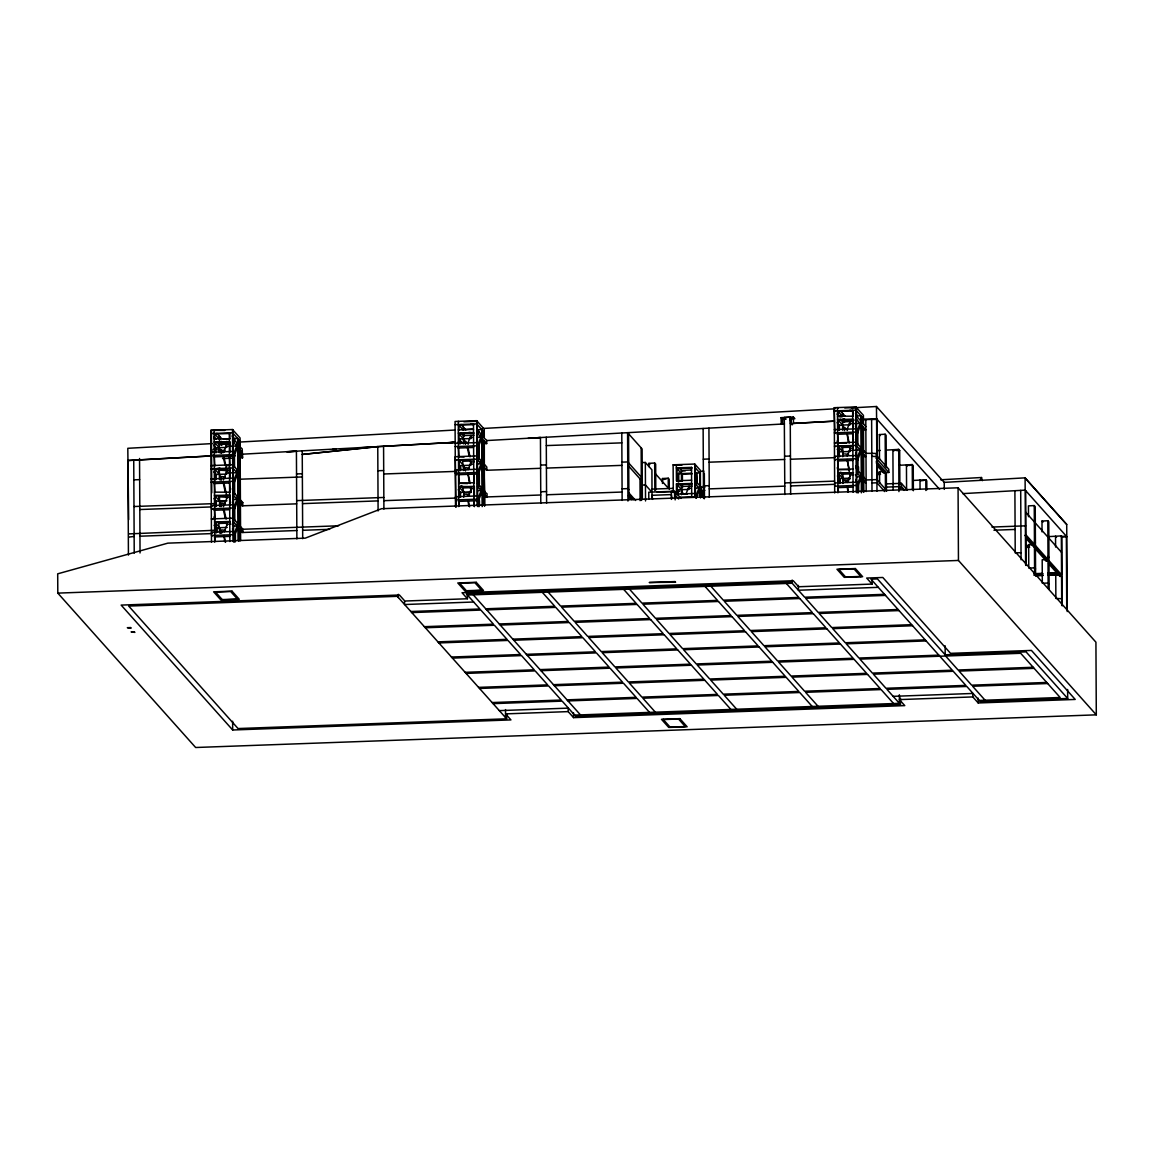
<?xml version="1.0" encoding="UTF-8"?>
<svg xmlns="http://www.w3.org/2000/svg" width="1154" height="1154" viewBox="0 0 1154 1154"><rect width="100%" height="100%" fill="white"/><g stroke="black" fill="none" stroke-linecap="round" stroke-linejoin="round"><path stroke-width="1.5" d="M484.377 505.712L484.305 440.915L481.074 441.03M223.717 451.95L226.819 444.175M223.313 480.021L226.963 470.846L223.991 457.157M213.908 456.883L234.002 456.162L233.988 452.945L237.637 443.771L233.108 438.708M233.122 441.924L237.652 446.987L234.002 456.162L232.646 454.662L211.023 455.441L211.557 456.046M211.701 482.718L211.168 482.127L232.791 481.333L234.132 482.848L234.118 479.631L237.782 470.457L236.858 470.486M223.443 506.707L227.107 497.533L223.761 482.127M234.132 482.848L237.796 473.674L236.887 473.703M224.222 531.778L227.237 524.219L226.343 523.209L218.755 523.483L219.693 532.73M211.846 509.404L211.297 508.799L232.935 508.02L234.276 509.52L237.926 500.36L237.017 500.389M211.975 536.091L211.442 535.485L233.079 534.706L234.421 536.206L238.07 527.032L237.161 527.075M467.904 443.093L470.991 435.318L471.02 438.534L460.201 438.924L460.23 443.944M468.034 469.779L471.135 461.989L470.241 460.994L462.653 461.268L463.591 470.515M455.195 446.584L476.833 445.805L478.174 447.305L478.16 444.088L481.809 434.928L477.294 429.851L477.237 421.282L463.894 421.773M478.174 447.305L481.824 438.131L477.309 433.067M458.225 474.712L478.319 473.991L478.29 470.774L481.954 461.6L480.338 461.658M468.264 496.234L471.279 488.676L470.385 487.666L462.797 487.954L460.98 485.906M685.995 493.955L689.082 486.18L689.111 489.397L678.292 489.786L678.321 494.821M673.272 492.513L673.128 464.817L694.751 464.038L694.924 496.667L696.266 498.167L696.251 494.965L699.901 485.791M696.266 498.167L699.915 489.007M847.079 429.346L850.166 421.571M847.209 456.018L850.31 448.242L849.416 447.247L841.829 447.521L842.737 451.733L837.674 446.064M863.466 423.951L863.423 415.382L855.879 406.929L834.241 407.708L834.919 433.442L834.371 432.837L856.008 432.058L857.35 433.558L857.335 430.341L860.985 421.167L856.47 416.104L856.412 407.535L844.757 407.953M857.35 433.558L860.999 424.383L856.484 419.32M835.049 460.114L834.515 459.523L856.153 458.729L857.494 460.244L857.48 457.027L861.129 447.853L860.22 447.882M847.44 482.487L850.455 474.929L849.56 473.919L841.973 474.193L840.155 472.159M857.494 460.244L861.144 451.07L860.235 451.099M834.659 486.195L856.282 485.416L857.624 486.916L861.288 477.756L860.379 477.785M980.222 480.021L981.535 477.511L940.625 479.79M666.623 478.679L663.406 479.617L662.439 478.535L668.238 478.203L669.205 479.285L669.262 489.253M909.035 465.524L912.266 464.572L913.232 465.668L913.362 490.738M922.58 480.699L925.811 479.747L926.777 480.843L926.835 489.786M214.37 478.795L214.918 479.386L214.86 469.26L219.909 468.019M459.234 497.215L459.177 487.089L462.552 486.252M838.266 456.782L838.208 446.656L841.583 445.833M838.41 483.468L838.352 473.342L841.728 472.505M378.094 510.948L377.762 446.627L302.247 454.445L377.762 446.627L455.513 442.285L450.233 442.732M332.698 449.281L336.16 448.978M361.289 447.738L370.088 447.103M287.548 451.805L296.419 451.171L296.881 538.904M939.587 489.325L876.593 418.772L862.456 419.566L877.083 419.407L877.401 480.122M529.773 438.289L540.447 437.539L540.793 503.375M527.984 438.39L540.447 437.539M441.232 443.223L455.527 442.314M784.835 494.518L784.302 417.488L790.101 417.171L791.053 418.238L791.24 424.658M211.485 455.917L127.935 460.46L128.426 555.074M212.394 443.583L127.805 448.3L128.671 519.661M221.38 443.078L230.382 442.573M239.383 442.069L455.34 430.009M464.341 429.504L473.342 429.014M482.343 428.509L835.078 408.804M851.277 407.91L876.463 406.496L944.217 482.372L944.289 489.383M213.447 449.368L216.952 449.18M781.244 424.095L781.085 417.676L793.346 416.998L794.846 418.671L789.596 418.974M781.085 417.676L782.585 419.364L786.09 419.162M790.649 494.316L790.274 423.59L834.443 421.181M843.372 420.691L854.09 420.099M127.935 460.576L211.86 455.888M241.749 454.229L454.431 442.343M458.023 442.141L461.614 441.939M486.671 440.554L784.46 423.922M834.169 421.138L793.505 423.417L793.346 416.998M844.771 420.546L853.614 420.056M879.492 459.537L879.362 434.553L885.161 434.221L886.128 435.318L886.301 467.558M648.894 466.634L648.88 463.36L654.693 463.028L655.66 464.11L655.789 489.859M876.723 450.637L880.314 450.435M885.709 450.132L898.721 449.396L899.687 450.493L899.86 484.521L898.894 483.439M896.773 450.651L899.687 450.493M899.254 465.307L912.266 464.572L912.396 489.657M912.814 480.482L925.811 479.747L925.869 490.493M944.217 482.372L1025.098 477.857L1066.714 524.479L1067.234 611.562M962.739 493.623L1025.228 490.133L1066.844 536.74L1061.449 537.043M1035.585 576.062L1035.225 506.649L1034.258 505.567L1028.445 505.885L1028.502 516.703M1042.048 531.879L1041.99 521.06L1047.803 520.742L1048.77 521.824L1049.13 589.463M1048.351 536.639L1061.348 535.918L1062.315 536.999M211.485 542.236L210.893 430.312L232.517 429.533L240.075 437.986L240.609 539.87M455.513 506.693L455.065 421.47L476.703 420.676L484.247 429.129L484.291 437.698M210.893 430.312L224.77 430.442M455.08 424.672L476.717 423.893L484.262 432.346M473.515 429.36L458.34 429.908L458.874 430.514L458.859 425.162L474.034 424.629L470.659 424.037M478.578 433.255L478.549 429.692L481.781 429.577L482.184 506.592M842.535 413.276L842.564 416.493L839.333 416.608L837.068 414.07M473.529 432.577L458.354 433.125L463.432 438.808M852.763 428.956L853.296 429.562L853.239 419.436L838.078 419.984L838.121 430.11L837.588 429.504M219.231 444.449L229.848 444.059M236.729 443.814L237.637 443.771M461.138 433.053L463.418 435.592L474.034 435.202M480.901 434.957L481.809 434.928M853.21 421.455L842.593 421.845L842.636 430.081M237.262 444.405L242.225 448.92L242.542 457.821L239.21 457.936M481.434 435.563L486.671 440.366L486.685 443.583L483.454 443.699M225.939 446.382L236.758 445.992M470.111 437.525L473.154 437.409M477.698 437.251L480.929 437.135M849.286 423.778L860.105 423.388M236.743 447.031L237.652 446.987M480.915 438.174L481.824 438.131M837.112 422.638L839.376 425.177L850.195 424.773M237.277 447.622L239.599 449.166L239.715 472.635M481.463 438.765L483.771 440.309L484.117 505.409M217.962 449.959L221.727 450.435M236.368 449.281L239.599 449.166M218.51 450.55L225.102 450.32M455.181 443.367L476.818 442.588L478.16 444.088M220.342 452.613L223.674 452.498M238.647 451.95L241.965 451.834L242.542 457.821M238.907 452.253L242.239 452.137L240.133 449.772M862.629 429.952L865.861 429.822L863.481 427.168L863.827 492.268M286.596 451.719L296.419 451.358M227.021 456.147L235.329 455.844M238.662 455.729L241.994 455.614M458.095 448.041L473.544 447.478M837.27 434.279L852.719 433.731M546.304 445.588L621.833 442.862M222.578 458.542L234.219 458.124M214.86 469.26L230.035 468.712L230.079 478.838M474.207 459.855L459.032 460.417L459.09 470.543L458.556 469.938M838.208 446.656L853.383 446.108L852.849 445.516M229.992 470.745L218.481 470.125L219.39 474.337L214.327 468.668M471.135 461.989L474.164 461.888M850.31 448.242L853.354 448.141M481.579 462.235L482.487 462.206M226.083 473.053L236.887 472.664M470.255 464.211L473.284 464.096M477.843 463.937L481.074 463.807M849.431 450.449L860.249 450.06M239.34 473.27L240.248 473.241L232.704 464.788L211.081 465.567L211.615 466.173M863.61 450.637L862.702 450.666L862.831 477.352L863.755 477.309M213.894 471.914L216.159 474.453L226.804 474.078M460.359 470.63L460.345 465.61L470.991 465.221M481.059 464.846L481.968 464.817L478.319 473.991L476.963 472.476L455.34 473.27L456.681 474.77M850.166 451.474L839.521 451.849L837.256 449.31M481.593 465.451L482.502 465.423M133.85 479.848L139.648 479.631M296.535 473.948L302.348 473.731M540.591 465.091L546.405 464.889M621.934 462.148L627.747 461.932L642.259 478.189M703.291 459.191L709.104 458.989M784.633 456.248L790.447 456.032M225.246 476.991L221.337 476.515L221.352 479.862M469.418 468.149L465.509 467.658L465.524 471.02M481.218 467.716L484.449 467.601L486.829 470.255L486.815 467.038L476.876 455.931L455.253 456.71L456.046 507.298M848.608 454.387L844.685 453.911M862.716 453.883L866.005 456.508L862.687 456.623M641.768 462.581L645.331 462.451L651.923 469.837L652.024 498.514M240.075 479.213L302.362 476.948M383.719 473.991L455.657 471.395M486.296 470.284L540.606 468.308M546.419 468.091L621.948 465.365M709.119 462.191L784.648 459.465M790.461 459.249L834.789 457.648M871.818 456.292L877.271 456.667M681.942 465.12L673.128 464.817M214.053 483.569L229.502 483.007M837.4 460.965L852.849 460.403M680.341 481.261L676.98 481.377L676.908 468.524L692.097 467.99L691.534 467.37L676.374 467.918L681.971 474.193L682.014 481.362M691.534 470.01L681.423 470.385L681.466 480.021M685.303 470.861L681.956 470.991L679.158 467.846M700.68 471.337L704.012 471.207M691.549 473.227L678.206 473.717L678.249 481.752M696.67 484.305L696.612 473.053L699.843 472.924L699.959 497.388M681.971 474.193L692.083 473.832M214.442 492.138L230.165 492.195L229.559 481.449M473.789 482.733L458.628 483.281L467.586 483.569M852.965 468.971L837.804 469.519L850.137 469.707M879.608 483.411L879.55 471.683L885.363 471.467M229.689 504.918L230.223 505.524L230.18 495.398L215.005 495.946L215.048 506.072L214.514 505.466M459.177 487.089L474.352 486.541L474.395 496.667L473.861 496.061M838.352 473.342L853.527 472.794L837.818 472.736L842.882 478.42L841.973 474.193M876.651 472.592L880.257 472.462L879.55 471.683M230.136 497.417L218.611 496.797L219.534 501.024L214.456 495.34L230.18 495.398M876.218 461.225L886.33 472.563L888.825 472.462L888.796 469.245L875.944 454.849M676.893 465.307L676.345 464.701L676.432 480.785L691.607 480.223M885.464 489.902L885.363 473.082L883.762 473.14L876.896 465.451M237.003 497.172L237.912 497.143L234.262 506.303L234.276 509.52M471.279 488.676L474.308 488.575M480.482 488.344L482.083 488.286L478.434 497.461L478.448 500.663L458.369 501.399M850.455 474.929L853.484 474.813M860.365 474.568L861.273 474.539L857.61 483.699L857.624 486.916M876.665 474.207L880.257 474.078M876.925 474.51L880.531 474.381M233.8 499.466L237.032 499.35L233.411 495.282M477.987 490.609L481.204 490.493L477.583 486.425M641.941 485.084L645.461 484.954L652.039 492.34M240.393 499.913L239.484 499.956L239.455 494.619M483.656 491.099L487.06 493.724L487.075 496.941L484.694 494.273L483.887 463.778L484.449 467.601M696.251 494.965L694.91 493.45L676.504 494.114L676.446 483.988L691.621 483.439M214.038 498.6L216.303 501.139L226.949 500.749M839.045 475.722L839.65 478.535L850.296 478.145M692.155 484.045L676.994 484.593L677.037 494.648M225.131 501.442L220.068 501.629L220.097 506.649M470.991 492.527L464.24 492.772L464.269 496.119M481.737 492.138L482.646 492.109M850.166 478.78L843.415 479.025L843.444 482.372M133.979 506.519L215.336 503.577M240.407 503.13L242.787 505.798L242.773 502.581L241.864 502.61L241.878 505.827L296.693 503.836M296.679 500.62L383.835 497.461M540.736 491.777L546.534 491.561M622.078 488.82L627.891 488.618L628.858 489.7M679.244 483.915L681.509 486.454L692.126 486.065M709.234 485.661L703.421 485.877L704.387 486.959M784.778 482.92L834.558 481.117M845.117 480.742L848.623 480.612M865.601 479.992L876.91 479.588L886.878 490.753M225.376 503.678L221.467 503.202L221.496 506.548M469.563 494.821L465.653 494.345M481.362 494.402L484.694 494.273L484.709 506.015M848.536 481.074L844.829 480.598M652.024 489.123L672.753 488.373M699.67 487.392L704.791 487.204M688.202 488.387L691.246 488.286M695.79 488.113L699.021 487.998M139.807 509.534L211.759 506.923M302.507 503.634L378.05 500.894M383.864 500.677L455.801 498.066M483.728 497.057L540.75 494.994M546.549 494.777L622.093 492.037M709.248 488.878L784.792 486.137M790.605 485.935L834.573 484.334M865.615 483.209L863.769 480.526M871.948 482.978L876.939 482.805L884.743 491.561M648.793 499.264L648.764 492.195L674.585 491.258L680.947 498.384M657.217 492.152L672.768 491.59M676.215 491.46L679.677 491.344M704.805 490.421L701.3 490.551L701.286 487.334L695.372 480.713L695.285 464.644M885.883 483.901L901.389 483.338L907.361 490.032M214.197 510.256L229.646 509.693M839.088 487.594L852.994 487.089M682.23 494.2L687.193 494.013M885.911 487.118L901.404 486.555L904.794 490.349M702.252 495.08L703.868 495.023M699.18 495.499L704.128 495.326L700.464 491.215L700.507 497.937M679.894 497.215L694.924 496.667M958.065 487.796L381.527 508.712L305.262 538.153L167.849 543.145L57.7 573.827L57.801 593.113L195.646 747.504L1096.3 714.845L1095.925 642.187L958.065 487.796L958.455 560.455L1096.3 714.845M232.618 518.781L233.526 518.752L233.065 430.139M227.237 524.219L230.281 524.104M237.147 523.858L238.056 523.815L234.406 532.989L234.421 536.206M215.827 525.012L216.447 527.825L227.251 527.421M338.598 525.791L242.008 529.297L242.023 532.513L296.838 530.523M225.52 530.364L221.611 529.874L221.626 533.235M134.138 536.422L128.758 537.115M139.951 536.206L211.889 533.595M302.651 530.306L329.626 529.325M214.327 536.927L229.776 536.379M991.921 527.061L1025.617 525.835M1066.714 524.479L1024.911 477.871M993.926 530.205L1015.102 529.441M1028.762 566.398L1028.647 544.616L1032.844 544.457L1026.887 537.793M1025.776 545.525L1029.339 545.395L1028.647 544.616M1026.05 545.828L1029.613 545.698M1034.619 574.981L1034.46 546.001L1032.844 546.058L1025.704 538.067M1025.791 547.126L1029.354 546.996M1026.05 547.429L1029.628 547.299M1033.825 547.155L1035.426 547.097L1048.02 561.176L1048.164 588.381M1021.03 552.694L1015.217 552.896L1014.9 490.71M57.801 593.113L958.455 560.455M1034.965 548.424L1046.404 561.233L1048.02 561.176M1028.762 568.071L1034.575 567.869L1035.542 568.951M222.232 599.59L237.392 599.041M466.404 590.733L481.579 590.184M845.579 576.986L860.754 576.437M1033.955 573.668L1042.596 573.365M1047.774 573.177L1058.146 572.802L1058.146 574.403L1047.789 574.779M1034.229 573.971L1042.87 573.653M1048.048 573.466L1054.958 573.221M467.428 595.031L792.178 583.246L792.163 580.044M1033.97 575.283L1042.61 574.966M1035.96 575.514L1042.87 575.269M1048.048 575.081L1058.42 574.706M1036.133 575.673L1043.274 575.413M1048.611 575.226L1059.935 574.807L1059.949 576.423L1061.565 576.351L1061.709 605.331M467.428 598.753L404.809 601.032L399.428 595.002L121.156 605.1L232.675 729.992L510.933 719.908L505.567 713.879L568.186 711.614L573.567 717.629L904.765 705.613L899.399 699.598L972.808 696.929L978.188 702.959L1075.211 699.439L1031.445 650.423L950.564 653.352L882.81 577.476L866.683 578.067L872.049 584.083L798.64 586.751L793.26 580.722L462.047 592.738L467.428 598.753L467.399 593.935M473.674 602.013L404.592 604.523L404.564 601.306M878.295 587.343L798.424 590.242L798.395 585.41M410.824 611.505L479.905 608.995L466.36 593.82L791.11 582.049L804.655 597.224L884.527 594.324M485.719 608.793L554.8 606.283L542.322 592.305M411.79 612.586L480.872 610.077L493.45 624.17L424.369 626.68M486.685 609.875L555.766 607.365L568.345 621.458L499.264 623.968M885.493 595.406L805.622 598.306L818.2 612.399L898.072 609.5M425.336 627.762L494.417 625.252L507.01 639.345L437.929 641.855M500.23 625.05L569.311 622.54L581.89 636.633L512.809 639.143M899.053 610.581L819.167 613.481L831.76 627.574L911.631 624.675M438.895 642.937L507.976 640.427L520.555 654.52L451.474 657.03M513.775 640.225L582.871 637.715L595.45 651.808L526.368 654.318M912.598 625.756L832.726 628.656L845.305 642.749L925.176 639.85M452.44 658.112L521.521 655.602L534.215 669.825L465.134 672.32M527.335 655.4L596.416 652.89L609.096 667.099L540.014 669.608M926.143 640.932L846.271 643.831L858.965 658.04L938.837 655.14M979.27 700.435L1060.151 697.492L1020.684 653.294L859.932 659.122L872.395 673.099L952.281 670.2L870.981 579.149L877.429 578.919L945.184 654.794L1026.065 651.866L1067.681 698.473L980.337 701.632L966.792 686.457L886.921 689.356L900.466 704.531L575.716 716.302L562.171 701.127L493.09 703.637M466.101 673.402L535.182 670.907L547.645 684.87L478.564 687.38M540.981 670.69L610.077 668.195L622.54 682.158L553.458 684.668M1033.162 667.272L958.08 669.998L945.616 656.02M479.53 688.462L548.626 685.952L561.205 700.045L492.123 702.555M554.425 685.75L623.506 683.24L636.099 697.333L567.018 699.843M1034.128 668.354L959.061 671.08L971.639 685.173L1046.707 682.447M567.984 700.925L637.066 698.415L649.529 712.393M1047.673 683.529L972.606 686.255L985.083 700.218M499.321 710.619L568.403 708.123M893.153 696.338L973.024 693.453M574.649 715.105L899.399 703.334L899.37 694.78M506.635 718.812L238.056 728.549L128.7 606.066L397.279 596.329L506.635 718.812L506.606 713.994M663.348 719.562L678.523 719.014M229.877 438.823L229.862 433.486L214.673 434.019L214.702 439.371L214.168 438.765L229.877 438.823L223.14 439.068M853.094 492.282L852.662 410.261L853.21 410.882L853.239 416.219L837.515 416.161L841.425 416.652M837.66 442.847L846.632 443.15M226.646 465.625L230.021 465.509L229.43 454.777M458.484 456.595L464.081 457.013M469 432.288L474.063 433.183L458.903 433.731L458.946 443.857L458.412 443.251M226.516 441.448L229.891 442.04L229.949 452.166M849.834 410.29L853.21 410.882L838.035 411.415L838.064 416.767M484.68 491.056L477.568 483.223L477.294 429.851M790.23 421.989L791.197 423.056L790.274 423.59L790.101 417.171M790.201 420.388L791.154 421.441M791.572 423.518L792.538 424.6M791.226 423.547L792.207 424.614M1041.99 521.06L1042.956 522.142M1056.516 537.317L1055.535 536.235L1055.593 547.054M1025.632 512.145L1034.345 521.896M1035.311 522.978L1047.89 537.072M1048.856 538.153L1061.435 552.247M1034.446 541.183L1035.412 542.265M1047.991 556.358L1048.957 557.44M1025.747 534.648L1034.46 544.399L1034.258 505.567M1035.426 545.481L1048.005 559.575L1047.803 520.742M1048.972 560.656L1061.55 574.75L1061.348 535.918M1024.94 535.341L1034.46 546.001M1048.986 562.272L1061.565 576.351M1036.104 548.107L1041.817 554.511M1055.751 570.105L1058.146 572.802M1048.568 563.671L1059.949 576.423M1049.101 584.126L1048.135 583.044L1042.322 583.246L1042.192 559.791L1046.389 559.632L1046.404 561.233M1062.156 598.753L1055.867 598.421L1055.751 574.966M879.362 434.553L880.329 435.635M907.419 465.985L906.453 464.903L906.582 489.887M920.979 481.16L919.998 480.078L920.055 489.007M863.437 418.599L855.893 410.146L834.27 410.925L834.804 411.531M855.475 413.406L857.725 415.93L860.956 415.815L861.36 492.83M861.519 421.773L865.846 426.619M861.548 424.989L862.947 426.562L863.077 450.031M853.239 419.436L837.53 419.378L842.608 425.061M838.006 408.199L837.472 407.593L837.919 492.83M840.271 410.737L845.016 416.046M857.335 430.341L855.994 428.841L834.356 429.62L834.905 430.226M877.256 453.45L865.99 453.291L856.066 442.184L834.429 442.963L834.962 443.569M837.487 410.81L842.564 416.493M852.777 432.173L853.369 442.905M875.958 458.066L888.825 472.462M840.328 419.306L843.127 422.436L843.112 418.873M903.914 490.378L900.524 486.584L900.538 488.2L898.923 488.257L899.889 489.339M847.454 430.5L844.54 427.225L844.569 430.586M876.218 462.826L885.363 473.082M878.035 465.12L882.608 470.255M837.602 432.721L838.193 443.453M857.48 457.027L856.124 455.513L834.501 456.306L835.034 456.912M866.12 479.977L856.744 469.476L855.648 466.129M834.991 446.786L834.443 446.18L856.08 445.386L863.091 453.248L863.206 476.717M856.758 472.678L860.394 476.746L857.162 476.862L855.345 474.828M861.288 477.756L863.221 479.92L863.293 491.662M837.746 459.407L838.338 470.125M858.504 484.709L856.268 482.199L834.645 482.978L835.179 483.584M837.386 475.996L840.199 479.141L840.213 482.487M837.891 486.079L838.453 491.748M861.014 576.74L854.032 568.908L838.857 569.456L845.853 577.288M694.751 464.038L700.363 470.313L700.464 489.599M695.314 467.875L699.843 472.924M696.612 473.053L697.189 482.603M786.364 583.462L798.842 597.44L723.313 600.167L710.835 586.203M893.585 703.536L881.108 689.573L805.564 692.313L818.042 706.277M695.386 483.93L704.128 493.71L704.156 498.687M699.988 492.542L702.526 495.383L702.512 493.768M676.446 483.988L681.524 489.671M681.581 491.604L683.846 494.143M648.88 463.36L649.846 464.442M675.133 495.08L678.639 498.99M655.717 474.078L668.296 488.171L668.238 478.203M628.728 466.23L641.321 480.324M628.872 492.917L635.638 500.49M628.887 494.518L633.459 499.639M628.411 495.859L631.844 499.696M705.022 586.405L717.499 600.383L641.956 603.124L629.478 589.146M812.228 706.493L799.765 692.515L724.222 695.256L736.699 709.234M623.679 589.362L636.142 603.34L560.613 606.066L548.136 592.103M730.886 709.436L718.408 695.473L642.865 698.213L655.342 712.177M484.305 440.915L486.685 443.583M458.83 421.946L458.297 421.34L458.744 506.577M461.095 424.484L465.841 429.807M458.311 424.557L463.389 430.24L463.36 427.023M468.279 444.247L465.365 440.987L465.394 444.333M460.201 438.924L460.749 442.876M483.915 466.995L476.905 459.148L455.267 459.927L455.816 460.533M458.426 446.468L459.018 457.2M478.29 470.774L476.948 469.274L455.325 470.053L456.667 471.553M473.746 472.606L474.337 483.338M458.499 459.811L463.562 465.48M460.345 465.61L460.893 469.563M484.045 493.681L482.112 491.503L478.448 500.663L477.107 499.163L455.484 499.956L456.018 500.547M474.352 486.541L458.643 486.498L463.706 492.167L463.735 497.201M678.263 718.711L685.245 726.53L670.07 727.092L663.088 719.259M458.571 473.154L459.162 483.872M479.328 498.456L477.092 495.946L455.469 496.739L456.811 498.239M473.876 499.278L474.453 506.635M458.21 489.743L461.023 492.888M458.715 499.826L459.278 505.495M377.675 470.76L383.546 470.543M481.838 590.487L474.857 582.655L459.681 583.217L466.663 591.036M473.241 594.815L580.448 714.889M240.09 441.203L232.545 432.75L210.908 433.529L211.442 434.135M229.862 433.486L229.314 432.865L229.877 541.572M232.127 436.01L234.911 439.14M214.658 430.803L214.125 430.197L214.702 542.12M216.923 433.341L221.669 438.65M233.988 452.945L232.632 451.445L211.009 452.224L211.543 452.83M214.139 433.414L219.202 439.097L219.188 435.88M213.706 436.674L215.986 439.212M216.966 441.91L219.779 445.04L219.75 441.477M219.246 447.665L214.182 441.982L229.891 442.04L214.716 442.588L214.774 452.714L214.24 452.108M213.764 445.242L216.563 448.372M214.255 455.325L214.846 466.057M234.118 479.631L232.776 478.117L211.153 478.91L211.687 479.516M242.773 502.581L233.397 492.08L232.3 488.733M211.629 469.389L211.095 468.784L232.719 467.99L239.729 475.852L239.859 499.321M237.926 500.36L239.873 502.524L240.003 525.993M214.399 482.011L214.99 492.729M235.156 507.313L232.92 504.803L211.283 505.582L211.831 506.188M233.526 518.752L233.541 521.969L237.176 526.036L233.945 526.152L232.127 524.118M238.07 527.032L240.018 529.21L240.075 540.952M240.551 529.816L242.931 532.47L242.917 529.268L232.993 518.146L211.355 518.925L211.889 519.531M214.529 508.683L215.12 519.415L214.586 518.81M235.301 533.999L233.05 531.489L211.427 532.268L211.961 532.874M214.182 525.286L216.981 528.417L216.995 531.778M214.658 532.153L215.192 532.759L215.134 522.632L230.31 522.084L229.776 521.478L214.601 522.026L220.212 528.301L220.241 533.336M214.673 535.369L215.235 541.038M237.666 599.344L230.67 591.512L215.51 592.06L222.491 599.892M128.743 533.898L215.466 530.263L215.452 525.229M784.302 417.488L785.268 418.585M855.503 439.443L856.6 442.79L856.859 492.772M855.431 426.1L856.528 429.432L856.6 442.79M855.576 452.786L856.672 456.118M855.72 479.473L856.802 482.805M232.358 502.077L233.454 505.409M232.502 528.748L233.598 532.095L233.642 542.048M981.535 477.511L982.314 480.67M849.2 443.107L846.978 432.851L848.334 442.256M849.416 447.247L849.878 449.353M849.344 469.793L847.123 459.523L850.008 476.039M848.363 491.344L847.252 486.209L847.901 492.296M837.155 440.987L837.876 444.304M838.9 449.036L839.535 456.883M837.299 467.673L838.02 470.991M467.803 446.598L470.024 456.869M467.356 447.694L469.159 456.003M470.241 460.994L470.702 463.1M470.168 483.54L467.933 473.27L469.303 482.689M470.385 487.666L471.294 491.892L460.475 492.282L460.504 497.316M469.563 506.808L468.077 499.956L468.712 506.043M462.797 487.954L463.706 492.167M226.386 445.271L226.833 447.377L216.029 447.781L216.043 452.801M223.184 456.551L224.987 464.86M226.069 469.851L226.516 471.957M223.328 483.237L225.117 491.546M226.198 496.523L226.66 498.643M223.905 508.813L226.126 519.084M223.458 509.924L225.261 518.218M226.343 523.209L226.804 525.315M225.52 542.337L224.049 535.499L224.684 541.587M214.081 516.949L214.803 520.281M782.585 419.364L782.7 424.182M214.918 449.295L215.005 452.498M211.687 449.469L211.773 452.685M1025.098 477.857L1025.617 564.984M876.463 406.496L876.593 418.772M1067.638 689.472L1067.681 698.473M1066.743 609.24L1066.354 536.206L1061.839 536.451L1062.199 605.879M1025.704 490.681L1026.094 565.503M1020.699 490.392L1021.074 559.805M978.159 698.141L978.188 702.959M972.793 693.727L972.808 696.929M945.14 645.793L945.184 654.794M901.389 483.338L901.404 486.555M900.437 698.098L900.466 704.531M898.937 491.618L898.721 449.396L893.787 450.709L892.907 449.728L893.124 490.205M886.33 472.563L886.431 490.998M885.161 434.221L885.334 466.461M876.593 418.873L876.982 491.186M871.616 419.046L871.991 491.359M872.035 579.265L872.049 584.083M865.803 419.465L866.178 491.575M862.904 417.993L862.932 423.345M861.504 416.421L861.894 491.763M858.533 466.88L858.562 471.899M858.634 485.17L858.663 491.878M857.811 431.207L857.884 444.622M857.956 457.893L858.028 472.981M858.086 482.891L858.129 492.96M855.879 406.929L856.326 492.167M855.951 433.543L855.994 443.598M844.497 418.671L844.526 422.234M843.141 425.999L843.156 429.562M843.285 452.339L843.3 455.686M842.723 448.517L842.766 456.768M842.867 475.203L842.91 483.439M839.376 425.177L839.405 430.197M839.65 478.535L839.679 483.569M834.241 407.708L834.688 492.946M708.931 428.134L709.292 497.259M704.329 473.544L704.459 498.514M704.012 472.967L704.084 486.988M703.132 428.466L703.493 498.326M696.713 494.143L696.742 497.504M695.372 480.713L695.458 497.273M691.534 467.37L691.693 496.783M682.389 473.746L682.418 480.756M682.447 484.262L682.461 487.781M682.057 490.306L682.072 493.883M681.509 486.454L681.552 494.705M678.74 472.895L678.783 481.824M675.162 499.898L675.119 491.864L671.354 491.373L671.397 499.408M674.585 491.258L674.628 498.34M671.931 498.672L671.368 494.59L652.01 495.297L652.558 499.379M662.439 478.535L662.454 483.454M654.693 463.028L654.837 490.565M645.331 462.451L645.533 500.966M642.374 499.538L642.114 448.935L627.588 432.678L627.949 501.067M641.148 447.853L641.422 500.432M640.008 478.852L640.109 500.648M628.569 433.76L628.901 499.567M621.79 433.01L622.136 500.418M573.538 712.811L573.567 717.629M568.172 708.397L568.186 711.614M546.26 437.222L546.607 503.158M505.524 709.58L505.553 717.615M483.728 431.74L483.757 437.092M482.314 430.168L482.718 505.51M479.17 445.559L479.227 457.301M479.314 473.919L479.372 483.973M479.458 500.605L479.487 505.625M478.621 443.28L478.708 460.042M478.766 469.966L478.852 486.728M478.91 498.326L478.953 506.707M477.684 506.519L477.568 483.223M476.703 420.676L477.15 505.914M473.486 424.008L473.919 506.029M463.922 432.62L463.951 436.198M463.966 439.746L463.98 443.309M464.11 466.086L464.124 469.447M463.418 435.592L463.461 443.828M398.332 594.324L398.346 597.527M383.575 446.338L383.907 509.058M302.233 450.839L302.694 538.687M239.556 440.597L239.585 445.949M238.142 439.025L238.589 524.421M238.604 527.638L238.676 541.053M238.142 540.447L237.609 438.419L234.377 438.549L234.392 442.112M235.416 534.461L235.445 541.168M234.45 452.137L234.536 467.226M234.594 480.497L234.666 493.898M234.738 507.183L234.81 520.584M234.868 532.182L234.926 542.236M232.517 429.533L233.108 541.457M232.632 721.221L232.675 729.992M221.712 445.444L221.15 441.275L221.164 444.838M221.193 449.829L221.207 453.19M221.005 476.689L221.02 479.891M219.722 436.486L219.75 439.688M219.794 448.603L219.808 452.166M219.924 474.943L219.952 479.977M219.217 440.871L219.274 452.685M219.375 471.12L219.419 479.372M219.52 497.807L219.563 506.043M216.159 474.453L216.187 479.487M216.303 501.139L216.332 506.173M216.447 527.825L216.462 532.845M215.178 473.328L215.207 480.107M215.308 498.542L215.351 506.794M211.427 430.918L211.759 492.845M139.547 458.484L140.038 552.968M133.734 460.258L134.225 553.184M856.47 416.104L856.528 429.432M233.541 521.969L233.598 532.095M232.026 591.151L213.62 591.829L220.876 599.95L239.282 599.287L232.026 591.151M476.198 582.294L457.792 582.972L465.062 591.093L483.454 590.43L476.198 582.294M855.374 568.547L836.967 569.225L844.238 577.346L862.629 576.683L855.374 568.547M675.061 581.587L649.226 582.525L675.595 582.193L675.061 581.587M637.109 604.422L561.58 607.163L574.158 621.241L649.702 618.515L637.109 604.422M718.466 601.465L642.922 604.206L655.501 618.299L731.045 615.558L718.466 601.465M799.809 598.522L724.279 601.263L736.858 615.342L812.387 612.615L799.809 598.522M130.561 627.574L127.329 627.689L131.094 628.18L130.561 627.574M134.326 631.786L131.094 631.902L134.859 632.392L134.326 631.786M650.668 619.597L575.125 622.338L587.703 636.417L663.247 633.69L650.668 619.597M732.011 616.64L656.467 619.381L669.06 633.474L744.59 630.733L732.011 616.64M813.368 613.697L737.824 616.438L750.403 630.517L825.947 627.79L813.368 613.697M664.214 634.772L588.67 637.513L601.263 651.592L676.792 648.865L664.214 634.772M745.556 631.815L670.027 634.556L682.605 648.649L758.149 645.908L745.556 631.815M826.913 628.872L751.369 631.613L763.948 645.692L839.492 642.966L826.913 628.872M677.759 649.947L602.229 652.688L614.909 666.897L690.453 664.156L677.759 649.947M759.116 646.99L683.572 649.731L696.266 663.939L771.795 661.199L759.116 646.99M840.458 644.047L764.929 646.788L777.608 660.997L853.152 658.256L840.458 644.047M691.419 665.238L615.875 667.978L628.353 681.942L703.897 679.216L691.419 665.238M772.762 662.295L697.232 665.021L709.71 678.999L785.239 676.258L772.762 662.295M854.119 659.338L778.575 662.079L791.053 676.042L866.596 673.316L854.119 659.338M704.863 680.297L629.319 683.038L641.898 697.117L717.442 694.391L704.863 680.297M786.206 677.34L710.676 680.081L723.255 694.174L798.784 691.434L786.206 677.34M867.563 674.398L792.019 677.138L804.598 691.217L880.141 688.491L867.563 674.398M953.247 671.282L873.376 674.181L885.955 688.274L965.826 685.375L953.247 671.282M679.865 718.653L661.473 719.317L668.729 727.438L687.135 726.775L679.865 718.653"/></g></svg>
